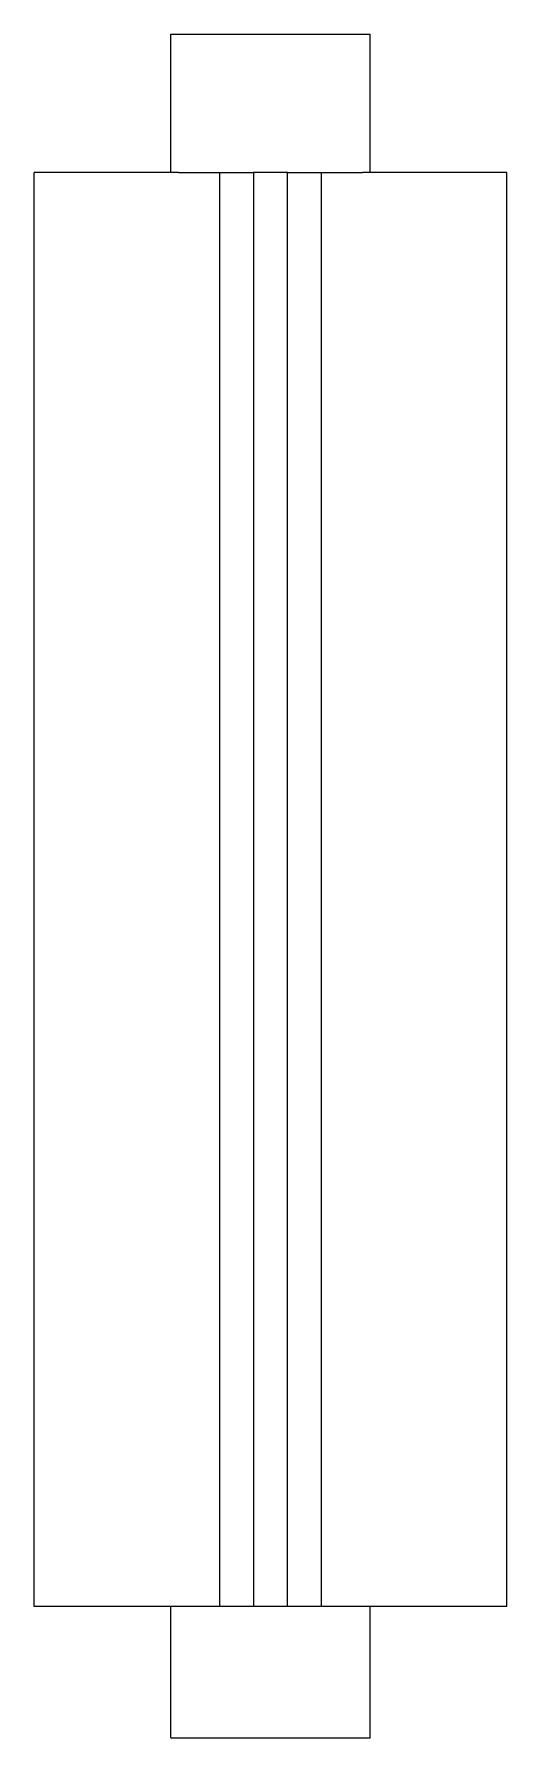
# Model space of a CAD drawing. Header units: metres. Extents: x 0 to 14, y -50.5 to 0.
import ezdxf

# ---------------------------------------------------------------- set-up
doc = ezdxf.new("R2010")
doc.units = ezdxf.units.M

msp = doc.modelspace()

# ---------------------------------------------------------------- linework, layer by layer
for points in [[(4.05, 0), (4.055, 0), (4.06, 0), (4.066, 0), (4.075, 0), (4.091, 0), (4.106, 0), (4.122, 0), (4.146, 0), (4.172, 0), (4.197, 0), (4.226, 0), (4.261, 0), (4.297, 0), (4.332, 0), (4.374, 0), (4.419, 0), (4.464, 0), (4.51, 0), (4.563, 0), (4.617, 0), (4.671, 0), (4.729, 0), (4.791, 0), (4.852, 0), (4.914, 0), (4.983, 0), (5.052, 0), (5.121, 0), (5.193, 0), (5.269, 0), (5.344, 0), (5.42, 0), (5.5, 0), (5.581, 0), (5.662, 0), (5.744, 0), (5.83, 0), (5.916, 0), (6.001, 0), (6.089, 0), (6.178, 0), (6.267, 0), (6.357, 0), (6.448, 0), (6.539, 0), (6.631, 0), (6.723, 0), (6.815, 0), (6.908, 0), (7, 0)], [(4.05, -4.1), (4.05, -4.018), (4.05, -3.936), (4.05, -3.854), (4.05, -3.772), (4.05, -3.69), (4.05, -3.608), (4.05, -3.526), (4.05, -3.444), (4.05, -3.362), (4.05, -3.28), (4.05, -3.198), (4.05, -3.116), (4.05, -3.034), (4.05, -2.952), (4.05, -2.87), (4.05, -2.788), (4.05, -2.706), (4.05, -2.624), (4.05, -2.542), (4.05, -2.46), (4.05, -2.378), (4.05, -2.296), (4.05, -2.214), (4.05, -2.132), (4.05, -2.05), (4.05, -1.968), (4.05, -1.886), (4.05, -1.804), (4.05, -1.722), (4.05, -1.64), (4.05, -1.558), (4.05, -1.476), (4.05, -1.394), (4.05, -1.312), (4.05, -1.23), (4.05, -1.148), (4.05, -1.066), (4.05, -0.984), (4.05, -0.902), (4.05, -0.82), (4.05, -0.738), (4.05, -0.656), (4.05, -0.574), (4.05, -0.492), (4.05, -0.41), (4.05, -0.328), (4.05, -0.246), (4.05, -0.164), (4.05, -0.082), (4.05, 0)], [(7, 0), (7.092, 0), (7.185, 0), (7.277, 0), (7.369, 0), (7.461, 0), (7.552, 0), (7.643, 0), (7.733, 0), (7.822, 0), (7.911, 0), (7.999, 0), (8.084, 0), (8.17, 0), (8.256, 0), (8.338, 0), (8.419, 0), (8.5, 0), (8.58, 0), (8.656, 0), (8.731, 0), (8.807, 0), (8.879, 0), (8.948, 0), (9.017, 0), (9.086, 0), (9.148, 0), (9.209, 0), (9.271, 0), (9.329, 0), (9.383, 0), (9.437, 0), (9.49, 0), (9.536, 0), (9.581, 0), (9.626, 0), (9.668, 0), (9.703, 0), (9.739, 0), (9.774, 0), (9.803, 0), (9.828, 0), (9.854, 0), (9.878, 0), (9.894, 0), (9.909, 0), (9.925, 0), (9.934, 0), (9.94, 0), (9.945, 0), (9.95, 0)], [(9.95, -4.1), (9.95, -4.018), (9.95, -3.936), (9.95, -3.854), (9.95, -3.772), (9.95, -3.69), (9.95, -3.608), (9.95, -3.526), (9.95, -3.444), (9.95, -3.362), (9.95, -3.28), (9.95, -3.198), (9.95, -3.116), (9.95, -3.034), (9.95, -2.952), (9.95, -2.87), (9.95, -2.788), (9.95, -2.706), (9.95, -2.624), (9.95, -2.542), (9.95, -2.46), (9.95, -2.378), (9.95, -2.296), (9.95, -2.214), (9.95, -2.132), (9.95, -2.05), (9.95, -1.968), (9.95, -1.886), (9.95, -1.804), (9.95, -1.722), (9.95, -1.64), (9.95, -1.558), (9.95, -1.476), (9.95, -1.394), (9.95, -1.312), (9.95, -1.23), (9.95, -1.148), (9.95, -1.066), (9.95, -0.984), (9.95, -0.902), (9.95, -0.82), (9.95, -0.738), (9.95, -0.656), (9.95, -0.574), (9.95, -0.492), (9.95, -0.41), (9.95, -0.328), (9.95, -0.246), (9.95, -0.164), (9.95, -0.082), (9.95, 0)], [(0, -46.6), (0, -45.75), (0, -44.9), (0, -44.05), (0, -43.2), (0, -42.35), (0, -41.5), (0, -40.65), (0, -39.8), (0, -38.95), (0, -38.1), (0, -37.25), (0, -36.4), (0, -35.55), (0, -34.7), (0, -33.85), (0, -33), (0, -32.15), (0, -31.3), (0, -30.45), (0, -29.6), (0, -28.75), (0, -27.9), (0, -27.05), (0, -26.2), (0, -25.35), (0, -24.5), (0, -23.65), (0, -22.8), (0, -21.95), (0, -21.1), (0, -20.25), (0, -19.4), (0, -18.55), (0, -17.7), (0, -16.85), (0, -16), (0, -15.15), (0, -14.3), (0, -13.45), (0, -12.6), (0, -11.75), (0, -10.9), (0, -10.05), (0, -9.2), (0, -8.35), (0, -7.5), (0, -6.65), (0, -5.8), (0, -4.95), (0, -4.1)], [(4.278, -4.1), (4.13, -4.1), (3.981, -4.1), (3.833, -4.1), (3.688, -4.1), (3.546, -4.1), (3.404, -4.1), (3.262, -4.1), (3.126, -4.1), (2.992, -4.1), (2.857, -4.1), (2.725, -4.1), (2.599, -4.1), (2.473, -4.1), (2.347, -4.1), (2.227, -4.1), (2.11, -4.1), (1.993, -4.1), (1.877, -4.1), (1.77, -4.1), (1.663, -4.1), (1.556, -4.1), (1.455, -4.1), (1.359, -4.1), (1.263, -4.1), (1.167, -4.1), (1.082, -4.1), (0.997, -4.1), (0.912, -4.1), (0.832, -4.1), (0.76, -4.1), (0.687, -4.1), (0.614, -4.1), (0.552, -4.1), (0.492, -4.1), (0.431, -4.1), (0.375, -4.1), (0.328, -4.1), (0.28, -4.1), (0.233, -4.1), (0.195, -4.1), (0.161, -4.1), (0.127, -4.1), (0.095, -4.1), (0.074, -4.1), (0.054, -4.1), (0.033, -4.1), (0.021, -4.1), (0.014, -4.1), (0.007, -4.1), (0, -4.1)], [(4.278, -4.1), (4.32, -4.1), (4.362, -4.1), (4.405, -4.1), (4.446, -4.1), (4.487, -4.1), (4.527, -4.1), (4.568, -4.1), (4.607, -4.1), (4.645, -4.1), (4.684, -4.1), (4.721, -4.1), (4.757, -4.1), (4.793, -4.1), (4.83, -4.1), (4.864, -4.1), (4.897, -4.1), (4.931, -4.1), (4.964, -4.1), (4.994, -4.1), (5.025, -4.1), (5.055, -4.1), (5.084, -4.1), (5.112, -4.1), (5.139, -4.1), (5.167, -4.1), (5.191, -4.1), (5.215, -4.1), (5.239, -4.1), (5.262, -4.1), (5.283, -4.1), (5.304, -4.1), (5.325, -4.1), (5.342, -4.1), (5.36, -4.1), (5.377, -4.1), (5.393, -4.1), (5.406, -4.1), (5.42, -4.1), (5.433, -4.1), (5.444, -4.1), (5.454, -4.1), (5.464, -4.1), (5.473, -4.1), (5.479, -4.1), (5.485, -4.1), (5.49, -4.1), (5.494, -4.1), (5.496, -4.1), (5.498, -4.1), (5.5, -4.1)], [(5.5, -46.6), (5.5, -45.75), (5.5, -44.9), (5.5, -44.05), (5.5, -43.2), (5.5, -42.35), (5.5, -41.5), (5.5, -40.65), (5.5, -39.8), (5.5, -38.95), (5.5, -38.1), (5.5, -37.25), (5.5, -36.4), (5.5, -35.55), (5.5, -34.7), (5.5, -33.85), (5.5, -33), (5.5, -32.15), (5.5, -31.3), (5.5, -30.45), (5.5, -29.6), (5.5, -28.75), (5.5, -27.9), (5.5, -27.05), (5.5, -26.2), (5.5, -25.35), (5.5, -24.5), (5.5, -23.65), (5.5, -22.8), (5.5, -21.95), (5.5, -21.1), (5.5, -20.25), (5.5, -19.4), (5.5, -18.55), (5.5, -17.7), (5.5, -16.85), (5.5, -16), (5.5, -15.15), (5.5, -14.3), (5.5, -13.45), (5.5, -12.6), (5.5, -11.75), (5.5, -10.9), (5.5, -10.05), (5.5, -9.2), (5.5, -8.35), (5.5, -7.5), (5.5, -6.65), (5.5, -5.8), (5.5, -4.95), (5.5, -4.1)], [(5.5, -4.1), (5.52, -4.1), (5.54, -4.1), (5.56, -4.1), (5.58, -4.1), (5.6, -4.1), (5.62, -4.1), (5.64, -4.1), (5.66, -4.1), (5.68, -4.1), (5.7, -4.1), (5.72, -4.1), (5.74, -4.1), (5.76, -4.1), (5.78, -4.1), (5.8, -4.1), (5.82, -4.1), (5.84, -4.1), (5.86, -4.1), (5.88, -4.1), (5.9, -4.1), (5.92, -4.1), (5.94, -4.1), (5.96, -4.1), (5.98, -4.1), (6, -4.1), (6.02, -4.1), (6.04, -4.1), (6.06, -4.1), (6.08, -4.1), (6.1, -4.1), (6.12, -4.1), (6.14, -4.1), (6.16, -4.1), (6.18, -4.1), (6.2, -4.1), (6.22, -4.1), (6.24, -4.1), (6.26, -4.1), (6.28, -4.1), (6.3, -4.1), (6.32, -4.1), (6.34, -4.1), (6.36, -4.1), (6.38, -4.1), (6.4, -4.1), (6.42, -4.1), (6.44, -4.1), (6.46, -4.1), (6.48, -4.1), (6.5, -4.1)], [(7.5, -4.1), (7.48, -4.1), (7.46, -4.1), (7.44, -4.1), (7.42, -4.1), (7.4, -4.1), (7.38, -4.1), (7.36, -4.1), (7.34, -4.1), (7.32, -4.1), (7.3, -4.1), (7.28, -4.1), (7.26, -4.1), (7.24, -4.1), (7.22, -4.1), (7.2, -4.1), (7.18, -4.1), (7.16, -4.1), (7.14, -4.1), (7.12, -4.1), (7.1, -4.1), (7.08, -4.1), (7.06, -4.1), (7.04, -4.1), (7.02, -4.1), (7, -4.1), (6.98, -4.1), (6.96, -4.1), (6.94, -4.1), (6.92, -4.1), (6.9, -4.1), (6.88, -4.1), (6.86, -4.1), (6.84, -4.1), (6.82, -4.1), (6.8, -4.1), (6.78, -4.1), (6.76, -4.1), (6.74, -4.1), (6.72, -4.1), (6.7, -4.1), (6.68, -4.1), (6.66, -4.1), (6.64, -4.1), (6.62, -4.1), (6.6, -4.1), (6.58, -4.1), (6.56, -4.1), (6.54, -4.1), (6.52, -4.1), (6.5, -4.1)], [(6.5, -4.1), (6.5, -4.95), (6.5, -5.8), (6.5, -6.65), (6.5, -7.5), (6.5, -8.35), (6.5, -9.2), (6.5, -10.05), (6.5, -10.9), (6.5, -11.75), (6.5, -12.6), (6.5, -13.45), (6.5, -14.3), (6.5, -15.15), (6.5, -16), (6.5, -16.85), (6.5, -17.7), (6.5, -18.55), (6.5, -19.4), (6.5, -20.25), (6.5, -21.1), (6.5, -21.95), (6.5, -22.8), (6.5, -23.65), (6.5, -24.5), (6.5, -25.35), (6.5, -26.2), (6.5, -27.05), (6.5, -27.9), (6.5, -28.75), (6.5, -29.6), (6.5, -30.45), (6.5, -31.3), (6.5, -32.15), (6.5, -33), (6.5, -33.85), (6.5, -34.7), (6.5, -35.55), (6.5, -36.4), (6.5, -37.25), (6.5, -38.1), (6.5, -38.95), (6.5, -39.8), (6.5, -40.65), (6.5, -41.5), (6.5, -42.35), (6.5, -43.2), (6.5, -44.05), (6.5, -44.9), (6.5, -45.75), (6.5, -46.6)], [(7.5, -46.6), (7.5, -45.75), (7.5, -44.9), (7.5, -44.05), (7.5, -43.2), (7.5, -42.35), (7.5, -41.5), (7.5, -40.65), (7.5, -39.8), (7.5, -38.95), (7.5, -38.1), (7.5, -37.25), (7.5, -36.4), (7.5, -35.55), (7.5, -34.7), (7.5, -33.85), (7.5, -33), (7.5, -32.15), (7.5, -31.3), (7.5, -30.45), (7.5, -29.6), (7.5, -28.75), (7.5, -27.9), (7.5, -27.05), (7.5, -26.2), (7.5, -25.35), (7.5, -24.5), (7.5, -23.65), (7.5, -22.8), (7.5, -21.95), (7.5, -21.1), (7.5, -20.25), (7.5, -19.4), (7.5, -18.55), (7.5, -17.7), (7.5, -16.85), (7.5, -16), (7.5, -15.15), (7.5, -14.3), (7.5, -13.45), (7.5, -12.6), (7.5, -11.75), (7.5, -10.9), (7.5, -10.05), (7.5, -9.2), (7.5, -8.35), (7.5, -7.5), (7.5, -6.65), (7.5, -5.8), (7.5, -4.95), (7.5, -4.1)], [(7.5, -4.1), (7.52, -4.1), (7.54, -4.1), (7.56, -4.1), (7.58, -4.1), (7.6, -4.1), (7.62, -4.1), (7.64, -4.1), (7.66, -4.1), (7.68, -4.1), (7.7, -4.1), (7.72, -4.1), (7.74, -4.1), (7.76, -4.1), (7.78, -4.1), (7.8, -4.1), (7.82, -4.1), (7.84, -4.1), (7.86, -4.1), (7.88, -4.1), (7.9, -4.1), (7.92, -4.1), (7.94, -4.1), (7.96, -4.1), (7.98, -4.1), (8, -4.1), (8.02, -4.1), (8.04, -4.1), (8.06, -4.1), (8.08, -4.1), (8.1, -4.1), (8.12, -4.1), (8.14, -4.1), (8.16, -4.1), (8.18, -4.1), (8.2, -4.1), (8.22, -4.1), (8.24, -4.1), (8.26, -4.1), (8.28, -4.1), (8.3, -4.1), (8.32, -4.1), (8.34, -4.1), (8.36, -4.1), (8.38, -4.1), (8.4, -4.1), (8.42, -4.1), (8.44, -4.1), (8.46, -4.1), (8.48, -4.1), (8.5, -4.1)], [(8.5, -4.1), (8.5, -4.95), (8.5, -5.8), (8.5, -6.65), (8.5, -7.5), (8.5, -8.35), (8.5, -9.2), (8.5, -10.05), (8.5, -10.9), (8.5, -11.75), (8.5, -12.6), (8.5, -13.45), (8.5, -14.3), (8.5, -15.15), (8.5, -16), (8.5, -16.85), (8.5, -17.7), (8.5, -18.55), (8.5, -19.4), (8.5, -20.25), (8.5, -21.1), (8.5, -21.95), (8.5, -22.8), (8.5, -23.65), (8.5, -24.5), (8.5, -25.35), (8.5, -26.2), (8.5, -27.05), (8.5, -27.9), (8.5, -28.75), (8.5, -29.6), (8.5, -30.45), (8.5, -31.3), (8.5, -32.15), (8.5, -33), (8.5, -33.85), (8.5, -34.7), (8.5, -35.55), (8.5, -36.4), (8.5, -37.25), (8.5, -38.1), (8.5, -38.95), (8.5, -39.8), (8.5, -40.65), (8.5, -41.5), (8.5, -42.35), (8.5, -43.2), (8.5, -44.05), (8.5, -44.9), (8.5, -45.75), (8.5, -46.6)], [(8.5, -4.1), (8.502, -4.1), (8.504, -4.1), (8.506, -4.1), (8.51, -4.1), (8.515, -4.1), (8.521, -4.1), (8.527, -4.1), (8.536, -4.1), (8.546, -4.1), (8.556, -4.1), (8.567, -4.1), (8.58, -4.1), (8.594, -4.1), (8.607, -4.1), (8.623, -4.1), (8.64, -4.1), (8.658, -4.1), (8.675, -4.1), (8.696, -4.1), (8.717, -4.1), (8.738, -4.1), (8.761, -4.1), (8.785, -4.1), (8.809, -4.1), (8.833, -4.1), (8.861, -4.1), (8.888, -4.1), (8.916, -4.1), (8.945, -4.1), (8.975, -4.1), (9.006, -4.1), (9.036, -4.1), (9.069, -4.1), (9.103, -4.1), (9.136, -4.1), (9.17, -4.1), (9.207, -4.1), (9.243, -4.1), (9.279, -4.1), (9.316, -4.1), (9.355, -4.1), (9.393, -4.1), (9.432, -4.1), (9.473, -4.1), (9.513, -4.1), (9.554, -4.1), (9.595, -4.1), (9.638, -4.1), (9.68, -4.1), (9.722, -4.1)], [(14, -4.1), (13.993, -4.1), (13.986, -4.1), (13.979, -4.1), (13.967, -4.1), (13.946, -4.1), (13.926, -4.1), (13.905, -4.1), (13.873, -4.1), (13.839, -4.1), (13.805, -4.1), (13.767, -4.1), (13.72, -4.1), (13.672, -4.1), (13.625, -4.1), (13.569, -4.1), (13.508, -4.1), (13.448, -4.1), (13.386, -4.1), (13.313, -4.1), (13.24, -4.1), (13.168, -4.1), (13.088, -4.1), (13.003, -4.1), (12.918, -4.1), (12.833, -4.1), (12.737, -4.1), (12.641, -4.1), (12.545, -4.1), (12.444, -4.1), (12.337, -4.1), (12.23, -4.1), (12.123, -4.1), (12.007, -4.1), (11.89, -4.1), (11.773, -4.1), (11.653, -4.1), (11.527, -4.1), (11.401, -4.1), (11.275, -4.1), (11.143, -4.1), (11.008, -4.1), (10.874, -4.1), (10.738, -4.1), (10.596, -4.1), (10.454, -4.1), (10.312, -4.1), (10.167, -4.1), (10.019, -4.1), (9.87, -4.1), (9.722, -4.1)], [(14, -46.6), (14, -45.75), (14, -44.9), (14, -44.05), (14, -43.2), (14, -42.35), (14, -41.5), (14, -40.65), (14, -39.8), (14, -38.95), (14, -38.1), (14, -37.25), (14, -36.4), (14, -35.55), (14, -34.7), (14, -33.85), (14, -33), (14, -32.15), (14, -31.3), (14, -30.45), (14, -29.6), (14, -28.75), (14, -27.9), (14, -27.05), (14, -26.2), (14, -25.35), (14, -24.5), (14, -23.65), (14, -22.8), (14, -21.95), (14, -21.1), (14, -20.25), (14, -19.4), (14, -18.55), (14, -17.7), (14, -16.85), (14, -16), (14, -15.15), (14, -14.3), (14, -13.45), (14, -12.6), (14, -11.75), (14, -10.9), (14, -10.05), (14, -9.2), (14, -8.35), (14, -7.5), (14, -6.65), (14, -5.8), (14, -4.95), (14, -4.1)], [(4.278, -46.6), (4.13, -46.6), (3.981, -46.6), (3.833, -46.6), (3.688, -46.6), (3.546, -46.6), (3.404, -46.6), (3.262, -46.6), (3.126, -46.6), (2.992, -46.6), (2.857, -46.6), (2.725, -46.6), (2.599, -46.6), (2.473, -46.6), (2.347, -46.6), (2.227, -46.6), (2.11, -46.6), (1.993, -46.6), (1.877, -46.6), (1.77, -46.6), (1.663, -46.6), (1.556, -46.6), (1.455, -46.6), (1.359, -46.6), (1.263, -46.6), (1.167, -46.6), (1.082, -46.6), (0.997, -46.6), (0.912, -46.6), (0.832, -46.6), (0.76, -46.6), (0.687, -46.6), (0.614, -46.6), (0.552, -46.6), (0.492, -46.6), (0.431, -46.6), (0.375, -46.6), (0.328, -46.6), (0.28, -46.6), (0.233, -46.6), (0.195, -46.6), (0.161, -46.6), (0.127, -46.6), (0.095, -46.6), (0.074, -46.6), (0.054, -46.6), (0.033, -46.6), (0.021, -46.6), (0.014, -46.6), (0.007, -46.6), (0, -46.6)], [(4.05, -50.5), (4.05, -50.422), (4.05, -50.344), (4.05, -50.266), (4.05, -50.188), (4.05, -50.11), (4.05, -50.032), (4.05, -49.954), (4.05, -49.876), (4.05, -49.798), (4.05, -49.72), (4.05, -49.642), (4.05, -49.564), (4.05, -49.486), (4.05, -49.408), (4.05, -49.33), (4.05, -49.252), (4.05, -49.174), (4.05, -49.096), (4.05, -49.018), (4.05, -48.94), (4.05, -48.862), (4.05, -48.784), (4.05, -48.706), (4.05, -48.628), (4.05, -48.55), (4.05, -48.472), (4.05, -48.394), (4.05, -48.316), (4.05, -48.238), (4.05, -48.16), (4.05, -48.082), (4.05, -48.004), (4.05, -47.926), (4.05, -47.848), (4.05, -47.77), (4.05, -47.692), (4.05, -47.614), (4.05, -47.536), (4.05, -47.458), (4.05, -47.38), (4.05, -47.302), (4.05, -47.224), (4.05, -47.146), (4.05, -47.068), (4.05, -46.99), (4.05, -46.912), (4.05, -46.834), (4.05, -46.756), (4.05, -46.678), (4.05, -46.6)], [(5.5, -46.6), (5.498, -46.6), (5.496, -46.6), (5.494, -46.6), (5.49, -46.6), (5.485, -46.6), (5.479, -46.6), (5.473, -46.6), (5.464, -46.6), (5.454, -46.6), (5.444, -46.6), (5.433, -46.6), (5.42, -46.6), (5.406, -46.6), (5.393, -46.6), (5.377, -46.6), (5.36, -46.6), (5.342, -46.6), (5.325, -46.6), (5.304, -46.6), (5.283, -46.6), (5.262, -46.6), (5.239, -46.6), (5.215, -46.6), (5.191, -46.6), (5.167, -46.6), (5.139, -46.6), (5.112, -46.6), (5.084, -46.6), (5.055, -46.6), (5.025, -46.6), (4.994, -46.6), (4.964, -46.6), (4.931, -46.6), (4.897, -46.6), (4.864, -46.6), (4.83, -46.6), (4.793, -46.6), (4.757, -46.6), (4.721, -46.6), (4.684, -46.6), (4.645, -46.6), (4.607, -46.6), (4.568, -46.6), (4.527, -46.6), (4.487, -46.6), (4.446, -46.6), (4.405, -46.6), (4.362, -46.6), (4.32, -46.6), (4.278, -46.6)], [(6.5, -46.6), (6.48, -46.6), (6.46, -46.6), (6.44, -46.6), (6.42, -46.6), (6.4, -46.6), (6.38, -46.6), (6.36, -46.6), (6.34, -46.6), (6.32, -46.6), (6.3, -46.6), (6.28, -46.6), (6.26, -46.6), (6.24, -46.6), (6.22, -46.6), (6.2, -46.6), (6.18, -46.6), (6.16, -46.6), (6.14, -46.6), (6.12, -46.6), (6.1, -46.6), (6.08, -46.6), (6.06, -46.6), (6.04, -46.6), (6.02, -46.6), (6, -46.6), (5.98, -46.6), (5.96, -46.6), (5.94, -46.6), (5.92, -46.6), (5.9, -46.6), (5.88, -46.6), (5.86, -46.6), (5.84, -46.6), (5.82, -46.6), (5.8, -46.6), (5.78, -46.6), (5.76, -46.6), (5.74, -46.6), (5.72, -46.6), (5.7, -46.6), (5.68, -46.6), (5.66, -46.6), (5.64, -46.6), (5.62, -46.6), (5.6, -46.6), (5.58, -46.6), (5.56, -46.6), (5.54, -46.6), (5.52, -46.6), (5.5, -46.6)], [(7.5, -46.6), (7.48, -46.6), (7.46, -46.6), (7.44, -46.6), (7.42, -46.6), (7.4, -46.6), (7.38, -46.6), (7.36, -46.6), (7.34, -46.6), (7.32, -46.6), (7.3, -46.6), (7.28, -46.6), (7.26, -46.6), (7.24, -46.6), (7.22, -46.6), (7.2, -46.6), (7.18, -46.6), (7.16, -46.6), (7.14, -46.6), (7.12, -46.6), (7.1, -46.6), (7.08, -46.6), (7.06, -46.6), (7.04, -46.6), (7.02, -46.6), (7, -46.6), (6.98, -46.6), (6.96, -46.6), (6.94, -46.6), (6.92, -46.6), (6.9, -46.6), (6.88, -46.6), (6.86, -46.6), (6.84, -46.6), (6.82, -46.6), (6.8, -46.6), (6.78, -46.6), (6.76, -46.6), (6.74, -46.6), (6.72, -46.6), (6.7, -46.6), (6.68, -46.6), (6.66, -46.6), (6.64, -46.6), (6.62, -46.6), (6.6, -46.6), (6.58, -46.6), (6.56, -46.6), (6.54, -46.6), (6.52, -46.6), (6.5, -46.6)], [(8.5, -46.6), (8.48, -46.6), (8.46, -46.6), (8.44, -46.6), (8.42, -46.6), (8.4, -46.6), (8.38, -46.6), (8.36, -46.6), (8.34, -46.6), (8.32, -46.6), (8.3, -46.6), (8.28, -46.6), (8.26, -46.6), (8.24, -46.6), (8.22, -46.6), (8.2, -46.6), (8.18, -46.6), (8.16, -46.6), (8.14, -46.6), (8.12, -46.6), (8.1, -46.6), (8.08, -46.6), (8.06, -46.6), (8.04, -46.6), (8.02, -46.6), (8, -46.6), (7.98, -46.6), (7.96, -46.6), (7.94, -46.6), (7.92, -46.6), (7.9, -46.6), (7.88, -46.6), (7.86, -46.6), (7.84, -46.6), (7.82, -46.6), (7.8, -46.6), (7.78, -46.6), (7.76, -46.6), (7.74, -46.6), (7.72, -46.6), (7.7, -46.6), (7.68, -46.6), (7.66, -46.6), (7.64, -46.6), (7.62, -46.6), (7.6, -46.6), (7.58, -46.6), (7.56, -46.6), (7.54, -46.6), (7.52, -46.6), (7.5, -46.6)], [(9.722, -46.6), (9.68, -46.6), (9.638, -46.6), (9.595, -46.6), (9.554, -46.6), (9.513, -46.6), (9.473, -46.6), (9.432, -46.6), (9.393, -46.6), (9.355, -46.6), (9.316, -46.6), (9.279, -46.6), (9.243, -46.6), (9.207, -46.6), (9.17, -46.6), (9.136, -46.6), (9.103, -46.6), (9.069, -46.6), (9.036, -46.6), (9.006, -46.6), (8.975, -46.6), (8.945, -46.6), (8.916, -46.6), (8.888, -46.6), (8.861, -46.6), (8.833, -46.6), (8.809, -46.6), (8.785, -46.6), (8.761, -46.6), (8.738, -46.6), (8.717, -46.6), (8.696, -46.6), (8.675, -46.6), (8.658, -46.6), (8.64, -46.6), (8.623, -46.6), (8.607, -46.6), (8.594, -46.6), (8.58, -46.6), (8.567, -46.6), (8.556, -46.6), (8.546, -46.6), (8.536, -46.6), (8.527, -46.6), (8.521, -46.6), (8.515, -46.6), (8.51, -46.6), (8.506, -46.6), (8.504, -46.6), (8.502, -46.6), (8.5, -46.6)], [(14, -46.6), (13.993, -46.6), (13.986, -46.6), (13.979, -46.6), (13.967, -46.6), (13.946, -46.6), (13.926, -46.6), (13.905, -46.6), (13.873, -46.6), (13.839, -46.6), (13.805, -46.6), (13.767, -46.6), (13.72, -46.6), (13.672, -46.6), (13.625, -46.6), (13.569, -46.6), (13.508, -46.6), (13.448, -46.6), (13.386, -46.6), (13.313, -46.6), (13.24, -46.6), (13.168, -46.6), (13.088, -46.6), (13.003, -46.6), (12.918, -46.6), (12.833, -46.6), (12.737, -46.6), (12.641, -46.6), (12.545, -46.6), (12.444, -46.6), (12.337, -46.6), (12.23, -46.6), (12.123, -46.6), (12.007, -46.6), (11.89, -46.6), (11.773, -46.6), (11.653, -46.6), (11.527, -46.6), (11.401, -46.6), (11.275, -46.6), (11.143, -46.6), (11.008, -46.6), (10.874, -46.6), (10.738, -46.6), (10.596, -46.6), (10.454, -46.6), (10.312, -46.6), (10.167, -46.6), (10.019, -46.6), (9.87, -46.6), (9.722, -46.6)], [(9.95, -50.5), (9.95, -50.422), (9.95, -50.344), (9.95, -50.266), (9.95, -50.188), (9.95, -50.11), (9.95, -50.032), (9.95, -49.954), (9.95, -49.876), (9.95, -49.798), (9.95, -49.72), (9.95, -49.642), (9.95, -49.564), (9.95, -49.486), (9.95, -49.408), (9.95, -49.33), (9.95, -49.252), (9.95, -49.174), (9.95, -49.096), (9.95, -49.018), (9.95, -48.94), (9.95, -48.862), (9.95, -48.784), (9.95, -48.706), (9.95, -48.628), (9.95, -48.55), (9.95, -48.472), (9.95, -48.394), (9.95, -48.316), (9.95, -48.238), (9.95, -48.16), (9.95, -48.082), (9.95, -48.004), (9.95, -47.926), (9.95, -47.848), (9.95, -47.77), (9.95, -47.692), (9.95, -47.614), (9.95, -47.536), (9.95, -47.458), (9.95, -47.38), (9.95, -47.302), (9.95, -47.224), (9.95, -47.146), (9.95, -47.068), (9.95, -46.99), (9.95, -46.912), (9.95, -46.834), (9.95, -46.756), (9.95, -46.678), (9.95, -46.6)], [(4.05, -50.5), (4.055, -50.5), (4.06, -50.5), (4.066, -50.5), (4.075, -50.5), (4.091, -50.5), (4.106, -50.5), (4.122, -50.5), (4.146, -50.5), (4.172, -50.5), (4.197, -50.5), (4.226, -50.5), (4.261, -50.5), (4.297, -50.5), (4.332, -50.5), (4.374, -50.5), (4.419, -50.5), (4.464, -50.5), (4.51, -50.5), (4.563, -50.5), (4.617, -50.5), (4.671, -50.5), (4.729, -50.5), (4.791, -50.5), (4.852, -50.5), (4.914, -50.5), (4.983, -50.5), (5.052, -50.5), (5.121, -50.5), (5.193, -50.5), (5.269, -50.5), (5.344, -50.5), (5.42, -50.5), (5.5, -50.5), (5.581, -50.5), (5.662, -50.5), (5.744, -50.5), (5.83, -50.5), (5.916, -50.5), (6.001, -50.5), (6.089, -50.5), (6.178, -50.5), (6.267, -50.5), (6.357, -50.5), (6.448, -50.5), (6.539, -50.5), (6.631, -50.5), (6.723, -50.5), (6.815, -50.5), (6.908, -50.5), (7, -50.5)], [(7, -50.5), (7.092, -50.5), (7.185, -50.5), (7.277, -50.5), (7.369, -50.5), (7.461, -50.5), (7.552, -50.5), (7.643, -50.5), (7.733, -50.5), (7.822, -50.5), (7.911, -50.5), (7.999, -50.5), (8.084, -50.5), (8.17, -50.5), (8.256, -50.5), (8.338, -50.5), (8.419, -50.5), (8.5, -50.5), (8.58, -50.5), (8.656, -50.5), (8.731, -50.5), (8.807, -50.5), (8.879, -50.5), (8.948, -50.5), (9.017, -50.5), (9.086, -50.5), (9.148, -50.5), (9.209, -50.5), (9.271, -50.5), (9.329, -50.5), (9.383, -50.5), (9.437, -50.5), (9.49, -50.5), (9.536, -50.5), (9.581, -50.5), (9.626, -50.5), (9.668, -50.5), (9.703, -50.5), (9.739, -50.5), (9.774, -50.5), (9.803, -50.5), (9.828, -50.5), (9.854, -50.5), (9.878, -50.5), (9.894, -50.5), (9.909, -50.5), (9.925, -50.5), (9.934, -50.5), (9.94, -50.5), (9.945, -50.5), (9.95, -50.5)]]:
    msp.add_lwpolyline(points)

doc.saveas('drawing.dxf')
